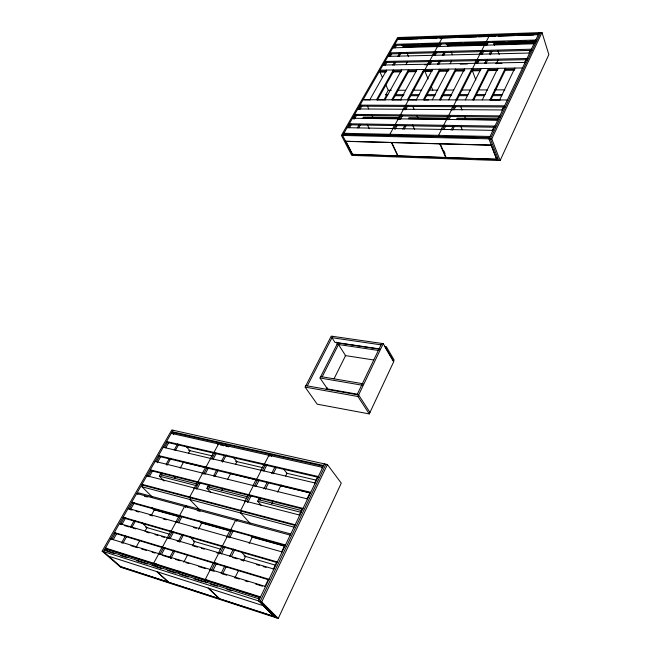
<?xml version="1.0" encoding="UTF-8"?>
<svg xmlns="http://www.w3.org/2000/svg" width="651" height="651" viewBox="0 0 651 651"><rect width="100%" height="100%" fill="white"/><g stroke="black" fill="none" stroke-linecap="round" stroke-linejoin="round"><path stroke-width="0.98" d="M500.114 160.553L548.858 54.594L542.014 32.55L397.647 37.53L341.409 135.424L351.719 155.386L500.114 160.553L491.79 138.891L542.014 32.55M496.567 159.235L491.139 145.206L440.231 143.855L446.122 157.509L496.567 159.235L497.079 158.128M278.254 618.45L341.27 483.148L327.404 464.554L171.791 429.961L102.142 551.169L120.638 567.216L278.254 618.45L261.726 601.915L102.142 551.169M369.272 413.914L393.774 361.557L383.236 343.63L331.237 336.128L305.132 387.109L317.175 404.173L369.272 413.914L357.904 396.492L305.132 387.109M539.28 32.648L488.917 138.826L497.283 160.455M540.647 32.599L490.349 138.858L498.699 160.504M386.523 347.032L385.848 348.456L393.456 361.411L394.124 359.995L386.523 347.032L384.546 346.747M492.221 130.737L494.345 126.245M497.331 119.963L498.609 117.27M502.019 110.084L503.719 106.495M524.47 62.789L526.179 59.176M529.182 52.861L530.467 50.151M533.47 43.829L534.748 41.119M261.726 601.915L327.404 464.554M258.781 599.4L260.091 596.666M264.9 586.641L268.407 579.349M273.217 569.324L276.724 562.033M281.533 552.007L284.601 545.628M299.183 515.258L302.243 508.895M307.044 498.894L310.104 492.522M314.474 483.433L317.525 477.061M321.895 467.971L322.774 466.149L173.028 432.622M357.082 394.701L381.722 343.411M324.393 463.886L258.618 600.93L275.194 617.457M499.577 99.961L514.876 68.062M357.904 396.492L383.236 343.63M325.899 464.22L260.172 601.426L276.724 617.954M489.902 99.945L505.331 68.209L505.729 69.348L490.764 100.164M482.277 99.928L497.812 68.331M496.265 63.741L498.064 60.104M472.789 99.912L488.445 68.477L488.852 69.6L473.668 100.14M234.897 577.868L238.453 570.724M243.352 560.902L245.573 556.434L240.935 551.592M271.801 503.768L273.135 501.083M277.603 492.123L281.167 484.954M285.634 475.995L286.969 473.301L283.397 468.875M334.028 378.817L345.575 355.617L338.504 344.517L322.18 376.823M249.146 543.495L252.303 537.181L250.928 535.7M326.143 389.355L327.046 387.532M465.31 99.904L481.065 68.591M451.119 130.086L453.381 125.586M484.547 63.554L486.305 60.055M489.381 53.935L490.699 51.307M452.526 130.11L454.78 125.602M485.923 63.529L487.672 60.03M490.309 54.774L492.066 51.274M222.634 573.783L226.271 566.573M231.284 556.662L234.93 549.452M259.928 499.984L260.839 498.178M265.405 489.145L268.603 482.83M273.16 473.798L276.358 467.475M443.917 129.639L445.732 126.058M448.913 119.792L450.728 116.212M453.91 109.954L455.724 106.373M477.492 63.489L479.323 59.868M482.082 54.44L483.921 50.827M486.671 45.399L488.51 41.778M221.12 573.319L224.766 566.118M229.779 556.214L233.424 549.021M261.376 505.55L257.617 501.246L259.358 497.803M263.924 488.779L267.122 482.472M271.687 473.448L274.885 467.133M357.366 394.189L327.445 388.907L320.007 378.003L337.771 342.922L379.574 349.107M455.993 99.888L471.869 68.737L472.284 69.852L456.888 100.108M441.085 129.59L442.908 126.017M446.098 119.76L447.921 116.187M451.102 109.929L452.925 106.357M474.742 63.538L476.581 59.925M479.339 54.505L481.179 50.892M483.945 45.472L485.32 42.763M441.565 129.419L438.554 135.343L439.026 136.45M446.651 119.442L443.673 125.293L444.137 126.392M451.664 109.604L448.726 115.365L449.182 116.472M456.603 99.888L453.706 105.576L454.162 106.691M475.23 63.318L472.471 68.721L472.895 69.844L472.398 70.821L475.848 79.935M479.868 54.204L477.15 59.542L477.565 60.665M484.45 45.212L481.764 50.485L482.171 51.6M488.966 36.334L486.321 41.534L486.72 42.657M442.501 129.614L444.316 126.034M447.506 119.776L449.32 116.204M452.502 109.938L454.325 106.365M476.117 63.513L477.948 59.9M480.707 54.472L482.546 50.859M485.304 45.44L487.143 41.819M206.619 582.865L208.003 580.163M213.064 570.252L216.75 563.05M221.356 554.042L225.034 546.84M229.64 537.832L233.327 530.63M247.624 502.662L251.319 495.435M255.941 486.403L259.171 480.088M263.785 471.055L267.016 464.733M271.288 456.384L272.094 454.805M307.321 385.905L332.669 336.331M203.592 581.904L204.52 580.098L155.89 564.751M209.589 570.227L213.276 563.034M218.345 553.155L222.032 545.969M226.638 536.985L230.332 529.8M244.646 501.888L248.348 494.679M252.97 485.67L256.209 479.372M260.831 470.356L264.062 464.057M268.342 455.724L269.148 454.146M210.338 569.535L205.236 579.48L206.147 580.342M227.321 536.432L222.39 546.043L223.26 546.93M235.589 520.312L230.747 529.751L231.601 530.655M245.427 501.124L240.683 510.376L241.521 511.295L240.658 512.972L250.155 523.404M253.394 485.597L248.731 494.687L249.545 495.614M261.23 470.323L256.64 479.258L257.438 480.202M268.936 455.301L264.42 464.09L265.209 465.042M205.106 582.385L206.489 579.683M211.095 570.691L215.237 562.594M219.851 553.602L223.529 546.401M228.143 537.409L231.821 530.215M236.435 521.223L237.298 519.531M246.599 501.368L249.829 495.061M254.451 486.037L257.682 479.73M262.304 470.706L265.535 464.391M269.693 456.278L270.621 454.471M448.653 99.872L464.619 68.851M439.506 99.863L455.586 68.99L456.017 70.096L440.418 100.075M432.297 99.847L448.466 69.104L448.905 70.202M178.097 572.945L179.049 571.155M183.794 562.187L187.586 555.01M192.802 545.147L194.698 541.559L189.872 536.782M221.535 490.797L222.935 488.152M227.606 479.315L230.877 473.122M235.548 464.285L236.956 461.64L233.221 457.279M450.183 63.7L451.582 61.039M198.449 529.328L201.761 523.087L199.727 520.995M423.321 99.831L439.596 69.242L440.043 70.332L424.257 100.051M404.149 129.207L406.029 125.7M438.847 64.294L440.751 60.738M443.6 55.4L445.024 52.739M416.249 99.823L432.606 69.348M170.822 558.509L174.614 551.438M179.831 541.722L183.623 534.65M209.15 487.078L210.102 485.296M214.879 476.394L218.223 470.168M222.52 462.153L226.345 455.033M402.823 129.183L404.694 125.684M437.545 64.319L439.449 60.763M442.306 55.433L443.73 52.772M169.887 557.191L173.679 550.136M178.423 541.307L181.743 535.122M210.826 492.538L206.912 488.299L208.711 484.946M213.487 476.052L216.832 469.827M221.617 460.941L224.481 455.602M394.115 128.516L396.044 124.951M398.941 119.605L401.358 115.154M404.247 109.799L406.663 105.348M428.846 64.392L430.27 61.747M433.615 55.579L435.519 52.056M438.383 46.766L439.816 44.122M394.97 129.435L397.379 124.976M400.275 119.621L402.684 115.162M405.581 109.816L407.99 105.356M430.148 64.368L431.58 61.723M434.917 55.547L436.821 52.023M439.685 46.734L441.109 44.089M153.538 566.036L154.987 563.367M159.812 554.481L163.198 548.256M168.511 538.475L172.377 531.371M177.202 522.476L180.587 516.259M185.421 507.373L186.3 505.746L187.659 507.137M195.861 488.144L198.734 482.855M203.527 474.042L206.88 467.874M211.665 459.061L215.017 452.893M407.428 99.806L423.899 69.486L424.354 70.577L408.397 99.994M156.395 563.815L154.946 566.484L161.627 568.6M161.228 554.912L165.085 547.792M169.919 538.898L173.776 531.777M178.61 522.875L181.987 516.65M196.781 489.381L200.606 482.326M204.919 474.384L208.743 467.328M213.056 459.394L216.401 453.218M220.713 445.276L221.665 443.51M392.781 128.491L394.709 124.935M397.606 119.589L400.023 115.137M402.92 109.791L404.857 106.227M427.536 64.408L428.968 61.772M432.313 55.612L434.225 52.088M437.09 46.807L438.522 44.162M393.025 128.532L389.9 134.285L390.405 135.359M398.282 118.832L395.198 124.512L395.702 125.586M403.474 109.262L400.43 114.869L400.926 115.943M408.6 99.806L405.597 105.348L406.078 106.422M427.91 64.205L425.046 69.47L425.502 70.552L424.989 71.512L428.106 78.958M432.72 55.327L429.896 60.527L430.344 61.609M437.472 46.555L434.689 51.698L435.128 52.78M442.167 37.896L439.417 42.974L439.848 44.056M152.122 565.589L153.091 563.807L107.602 549.509M158.405 554.042L162.27 546.938M167.104 538.06L170.969 530.964M175.803 522.086L179.188 515.869M193.99 488.665L197.343 482.505M202.136 473.7L205.968 466.661M210.281 458.735L213.634 452.575M217.947 444.657L218.907 442.892M158.844 553.692L153.652 563.229L154.596 564.083M167.551 537.693L162.449 547.06L163.377 547.93M176.112 521.947L171.099 531.167L172.002 532.046M184.542 506.47L179.611 515.535L180.498 516.422M194.568 488.047L189.734 496.925L190.597 497.836L189.726 499.447L199.149 509.269M202.689 473.114L197.928 481.854L198.783 482.773M210.68 458.434L206.001 467.027L206.831 467.955M218.549 443.974L213.943 452.437L214.757 453.373M400.487 99.798L417.031 69.6M391.829 99.782L408.47 69.73L408.934 70.804L392.805 99.969M385.001 99.774L401.724 69.836M136.181 547.027L139.623 540.851M145.043 531.143L147.012 527.619L142.032 522.899M174.354 478.615L175.331 476.866M180.197 468.134L183.615 462.023M188.481 453.291L189.946 450.671L186.08 446.391M405.972 64.53L407.42 61.935M386.295 95.73L385.823 94.704L388.281 90.318L385.807 84.866M151.39 515.177L154.36 509.863L152.261 507.804M384.18 99.505L386.661 95.07M376.506 99.758L393.31 69.966L393.79 71.032L377.499 99.945M121.477 542.967L125.407 536.025M130.33 527.351L134.269 520.409M164.076 481.032L159.349 476.158L161.204 472.886M166.184 464.098L169.179 458.833M174.159 450.044L177.642 443.901M357.358 127.832L359.36 124.3M392.878 65.141L394.351 62.545M397.785 56.474L399.755 53.008M122.795 543.373L126.733 536.424M131.648 527.733L135.579 520.784M161.521 474.978L162.514 473.212M166.99 465.302L170.977 458.263M175.453 450.354L178.944 444.194M358.62 127.856L360.621 124.317M394.115 65.124L395.588 62.52M399.022 56.45L400.983 52.983M369.801 99.749L386.686 70.072M345.014 135.506L346.006 133.772M349.481 127.694L351.467 124.227M354.445 119.019L356.927 114.674M359.905 109.466L361.891 105.999M385.229 65.198L387.199 61.755M390.144 56.596L391.625 54.017M395.067 47.995L396.54 45.415M173.028 430.238L103.403 551.568L121.883 567.623M398.811 37.489L342.621 135.449L352.915 155.426M105.324 550.746L106.837 548.109M111.882 539.305L115.422 533.136M277.318 561.968L123.096 517.244L124.032 518.115L120.468 524.332L119.499 523.51L273.908 569.072M129.044 509.359L132.576 503.199M137.63 494.394L138.525 492.831L290.883 534.015M152.415 497.136L141.991 486.777L142.878 485.223L141.983 484.328L295.18 524.755M147.907 476.459L151.423 470.315M156.443 461.551L159.462 456.294M164.483 447.522L167.502 442.265M343.744 135.481L344.737 133.748M348.212 127.669L350.197 124.203M353.184 119.003L355.666 114.666M358.644 109.458L361.134 105.12M382.495 77.607L380.013 72.163L380.542 71.236L380.062 70.178L522.541 67.94M383.992 65.222L385.962 61.78M388.916 56.629L390.877 53.187M393.831 48.036L395.312 45.456M106.65 551.169L107.659 549.403M113.209 539.712L116.741 533.535M121.786 524.722L125.822 517.667M130.363 509.733L134.399 502.686M149.217 476.792L152.733 470.649M157.249 462.755L160.764 456.611M165.785 447.831L168.804 442.566M173.321 434.665L174.322 432.915M398.298 38.376L538.825 33.6M397.728 39.386L538.312 34.682M399.983 39.394L417.934 38.8M419.928 38.734L436.878 38.165M439.873 38.067L456.473 37.514M458.475 37.449L476.516 36.847M478.518 36.782L495.305 36.22M498.34 36.114L514.51 35.577M517.537 35.48L533.706 34.934M401.537 45.098L418.447 44.593M421.433 44.504L438.343 43.991M445.894 43.763L461.885 43.283M464.879 43.194L483.872 42.624M492.579 42.364L504.671 41.998M508.708 41.884L526.846 41.338M529.865 41.249L534.91 41.094M438.668 45.025L403.693 46.05L403.189 46.945L438.18 45.928M485.093 43.658L448.026 44.748L447.538 45.66L485.622 44.561M535.008 42.185L494.687 43.373L494.223 44.309L534.552 43.145M392.878 47.832L533.991 43.796M531.428 49.207L390.006 52.845L390.47 53.903L531.794 50.355M387.972 56.385L529.613 53.032M527.009 58.509L385.066 61.454L385.538 62.512L527.391 59.656M383.008 65.043L525.17 62.382M424.712 64.774L427.764 64.726M460.29 64.123L467.402 63.993M495.867 63.472L501.97 63.359M380.542 71.236L386.539 71.146M393.529 71.04L401.529 70.918M408.519 70.813L416.51 70.69M423.508 70.585L432.565 70.454M439.62 70.341L448.694 70.21M455.757 70.096L464.83 69.966M471.519 69.86L480.902 69.722M488.909 69.6L497.909 69.462M504.916 69.356L514.925 69.209M380.013 72.163L386.01 72.082M393.001 71.976L401 71.862M407.998 71.756L415.989 71.643M422.987 71.545L432.044 71.407M439.108 71.309L448.189 71.179M455.252 71.073L464.326 70.943M472.398 70.821L480.405 70.707M488.413 70.593L497.421 70.463M504.427 70.357L514.436 70.21M388.289 90.302L391.324 90.294M397.387 90.269L405.475 90.237M412.555 90.212L421.653 90.172M429.75 90.139L437.765 90.115M444.747 90.082L453.714 90.05M461.689 90.017L470.665 89.984M487.705 89.919L479.641 89.952L478.949 88.129M494.768 89.887L504.85 89.854M385.823 94.704L387.858 94.704M395.971 94.688L404.092 94.68M411.188 94.672L419.309 94.655M426.413 94.647L435.543 94.639M442.647 94.631L451.778 94.615M458.882 94.607L468.012 94.598M476.125 94.582L485.255 94.574M493.377 94.558L502.507 94.55M394.408 95.721L403.53 95.713M410.626 95.705L418.739 95.705M425.835 95.697L434.966 95.689M442.062 95.689L451.192 95.681M458.288 95.673L467.41 95.664M475.523 95.664L484.645 95.656M492.758 95.648L501.888 95.64M363.112 99.733L507.349 99.969M364.169 99.823L370.232 99.831M377.303 99.839L385.376 99.855M392.447 99.872L401.537 99.88M409.617 99.896L416.607 99.912M424.607 99.92L428.602 99.928M491.025 100.034L500.147 100.051M504.574 105.828L360.019 105.128L360.524 106.178L504.981 106.967M357.83 108.937L502.605 109.962M499.211 117.025L355.218 115.447L354.697 114.397L499.797 115.894L500.212 117.034M399.494 117.554L363.421 117.123L362.867 118.108L398.949 118.563M447.294 118.124L408.983 117.668L408.437 118.677L446.765 119.157M497.901 118.734L457.067 118.246L456.546 119.279L497.397 119.792M352.484 118.254L497.803 120.093M494.947 126.107L349.318 123.78L349.847 124.829L495.378 127.246M347.073 127.686L492.929 130.363M490.04 136.466L343.866 133.284L344.395 134.334L489.462 137.581M343.207 134.431L489.446 137.719M341.409 135.424L491.79 138.891M345.6 141.234L491.342 145.092M352.394 154.417L496.859 159.357M381.038 344.835L331.969 337.706L334.931 342.353L379.842 348.985M337.072 344.306L378.898 350.523M345.144 355.552L373.788 359.987M320.731 376.571L363.063 383.764M320.007 378.003L362.355 385.237M305.872 385.644L358.628 394.978L369.971 412.417M323.612 465.53L172.189 431.703L173.508 433.159M171.246 433.354L322.717 467.377M221.828 445.26L223.814 445.699M225.791 446.147L228.761 446.814M318.323 476.532L166.566 441.508L167.413 442.42L319.071 477.5M188.652 450.37L212.259 455.879M235.581 461.315L262.971 467.703M286.489 473.196L316.825 480.275M163.255 447.278L315.214 483.018M310.747 492.327L158.502 455.554L159.357 456.465L310.519 493.051M183.175 462.072L205.862 467.556M230.519 473.521L256.16 479.722M279.832 485.451L310.405 492.848M155.133 461.421L307.581 498.926M303.032 508.398L150.308 469.827L151.187 470.73L302.837 509.098M160.211 474.644L197.212 484.043M207.759 486.72L247.6 496.851M258.447 499.602L301.38 510.514M159.349 476.158L196.366 485.613M206.912 488.299L246.762 498.479M257.617 501.246L301.543 512.459M146.89 475.783L299.81 515.112M142.878 485.223L295.009 525.43M141.991 486.777L294.162 527.18M136.718 493.507L290.208 535.114M144.449 496.249L147.378 497.038M197.188 510.563L200.134 511.369M285.48 544.968L131.722 502.222L132.633 503.101L285.317 545.611M154.181 509.521L178.643 516.333M203.104 523.152L230.495 530.785M252.018 536.782L285.284 546.059M153.058 509.505L179.139 516.78M200.378 522.704L230.454 531.086M251.782 537.042L284.503 546.165M128.182 508.39L282.135 551.942M129.101 509.261L132.031 510.091M135.945 511.206L138.883 512.036M149.632 515.079L152.57 515.909M163.32 518.961L166.257 519.791M193.42 527.489L196.317 528.311M124.032 518.115L277.188 562.594M145.702 527.237L169.097 534.072M193.298 541.152L220.559 549.118M244.084 555.995L275.739 565.247M124.284 525.512L129.085 526.928M132.926 528.067L135.807 528.913M146.369 532.038L149.25 532.892M155.019 534.593L157.9 535.447M161.741 536.579L164.622 537.433M177.178 541.144L180.083 541.998M192.672 545.717L197.513 547.149M201.387 548.288L204.292 549.151M216.873 552.87L219.778 553.732L218.899 552.845L213.894 562.61L214.781 563.489M232.317 557.435L237.143 558.859M241 559.998L243.889 560.853M256.429 564.555L259.318 565.41M263.175 566.549L266.072 567.403M269.009 579.276L114.34 532.51L115.284 533.372L268.896 579.878M110.678 538.882L265.543 586.51M130.892 545.668L137.63 547.743M141.479 548.923L146.296 550.412M152.065 552.186L154.954 553.073M162.685 555.458L171.425 558.151M175.306 559.347L180.164 560.837M185.991 562.635L188.904 563.53M198.612 566.525L205.407 568.616M211.233 570.406L214.138 571.301M221.885 573.686L226.719 575.175M234.466 577.559L239.299 579.048M245.11 580.838L248.007 581.734M255.753 584.118L262.524 586.201M260.555 596.91L105.429 548.028L106.398 548.874L260.449 597.472M207.547 581.05L259.684 597.512M104.355 549.908L259.529 599.042M107.618 551.478L114.389 553.627M120.191 555.466L126.969 557.614M136.645 560.682L147.289 564.051M167.348 570.414L175.933 573.132M179.749 574.345L188.334 577.063M194.055 578.877L202.64 581.603M210.485 584.085L217.247 586.234M226.906 589.293L231.732 590.823M108.766 556.231L263.443 605.739M121.07 566.793L168.463 582.181L156.818 571.668M120.956 566.818L274.364 616.627M157.127 571.773L168.772 582.279L219.387 598.717L208.157 588.105M208.572 588.235L219.81 598.855L274.006 616.448L263.264 605.747M336.396 342.182L337.462 343.85M367.131 124.284L369.28 128.678M367.473 106.211L368.775 108.92M371.819 115.243L373.121 117.953M412.604 125.016L414.63 129.525M412.856 106.455L414.085 109.238M416.949 115.723L418.178 118.506M443.909 150.959L445.089 153.693M407.07 53.13L408.592 56.686M402.326 44.862L403.498 47.596M431.222 86.404L432.777 90.131M460.965 126.717L462.096 129.492M460.631 106.439L462.08 110.068M464.627 116.415L465.709 119.141M451.322 52.015L452.388 54.749M446.643 43.527L447.742 46.335M493.198 41.843L494.491 45.505M497.885 50.835L499.203 54.586M535.781 40.02L394.888 44.333L395.344 45.391L536.147 41.176L535.781 40.02M391.422 142.561L345.868 141.348L352.541 154.311L397.737 155.858L391.422 142.561M439.832 143.847L391.715 142.569L398.03 155.866L445.732 157.493L439.832 143.847"/></g></svg>
